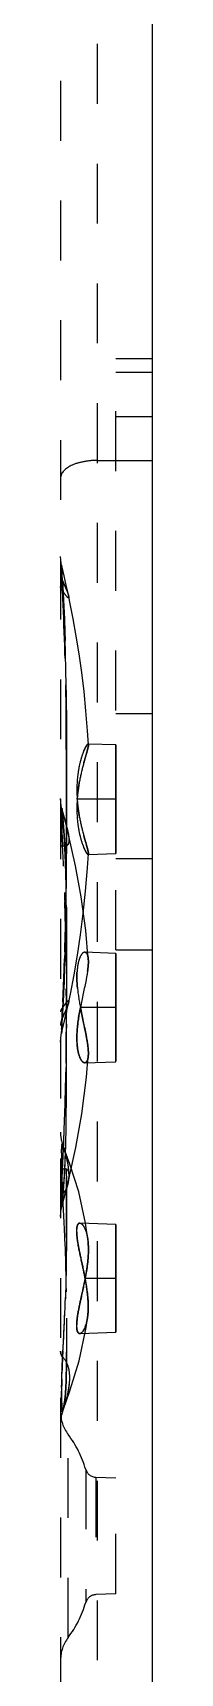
# Model space of a CAD drawing. Header units: millimetres. Extents: x 629 to 2024, y -4394 to 1386.
# Drawn here: x 1165.07 to 1167.59, y -1854.27 to -1809.51 of the extents above; entities that cross this region are included whole.
import ezdxf

# ---------------------------------------------------------------- set-up
doc = ezdxf.new("R2010")
doc.units = ezdxf.units.MM
doc.header["$LTSCALE"] = 16.335
doc.linetypes.add('HIDDEN', pattern=[0.2, 0.1, -0.1])
doc.layers.get('0').update_dxf_attribs({"linetype": 'CONTINUOUS'})
doc.layers.add('DEFAULT_2', color=8, linetype='HIDDEN')

msp = doc.modelspace()

# ---------------------------------------------------------------- linework, layer by layer
at = {"color": 7, "linetype": 'Continuous'}
msp.add_line((1167.586, -2072.244), (1167.586, -1752.244), dxfattribs=at)
at = {"layer": 'DEFAULT_2', "color": 8, "linetype": 'HIDDEN'}
for p, q in [((1166.079, -1783.679), (1166.079, -2010.809)), ((1165.074, -1784.685), (1165.074, -2009.804)), ((1167.586, -1818.405), (1166.586, -1818.405)), ((1166.586, -1834.537), (1166.586, -1818.406)), ((1167.586, -1818.777), (1166.586, -1818.777)), ((1167.586, -1819.99), (1166.586, -1819.99)), ((1166.079, -1821.178), (1167.586, -1821.178)), ((1165.091, -1823.985), (1165.074, -1823.797)), ((1165.103, -1824.038), (1165.091, -1823.985)), ((1165.103, -1824.038), (1165.103, -1824.038)), ((1165.117, -1824.095), (1165.103, -1824.038)), ((1165.173, -1824.331), (1165.117, -1824.095)), ((1165.23, -1824.58), (1165.173, -1824.331)), ((1165.128, -1824.462), (1165.136, -1824.613)), ((1165.288, -1824.843), (1165.23, -1824.58)), ((1165.33, -1825.046), (1165.288, -1824.843)), ((1165.42, -1825.504), (1165.33, -1825.046)), ((1165.812, -1828.562), (1165.768, -1828.013)), ((1167.586, -1828.095), (1166.586, -1828.095)), ((1165.836, -1828.935), (1165.812, -1828.562)), ((1165.234, -1828.917), (1165.233, -1830.001)), ((1166.581, -1828.944), (1165.827, -1828.917)), ((1165.827, -1828.918), (1165.836, -1828.935)), ((1165.836, -1828.935), (1165.827, -1828.918)), ((1166.581, -1828.944), (1166.581, -1828.974)), ((1166.581, -1828.982), (1166.581, -1828.95)), ((1166.581, -1828.962), (1166.581, -1829.088)), ((1166.581, -1829.024), (1166.581, -1828.964)), ((1166.581, -1828.974), (1166.581, -1829.03)), ((1166.581, -1829.08), (1166.581, -1828.982)), ((1166.581, -1829.085), (1166.581, -1829.024)), ((1166.581, -1829.03), (1166.581, -1829.087)), ((1166.581, -1829.166), (1166.581, -1829.08)), ((1166.581, -1829.128), (1166.581, -1829.085)), ((1166.581, -1829.087), (1166.581, -1829.128)), ((1166.581, -1829.088), (1166.581, -1829.307)), ((1166.581, -1829.128), (1166.581, -1829.171)), ((1166.582, -1829.337), (1166.581, -1829.128)), ((1166.581, -1829.24), (1166.581, -1829.166)), ((1166.581, -1829.171), (1166.581, -1829.247)), ((1166.581, -1829.354), (1166.581, -1829.24)), ((1166.581, -1829.307), (1166.581, -1829.342)), ((1166.581, -1829.342), (1166.582, -1829.71)), ((1166.581, -1828.944), (1166.582, -1828.962)), ((1166.582, -1828.944), (1166.582, -1828.944)), ((1166.581, -1829.247), (1166.582, -1829.291)), ((1166.582, -1829.291), (1166.582, -1829.343)), ((1166.582, -1829.754), (1166.582, -1829.337)), ((1166.582, -1829.343), (1166.582, -1829.501)), ((1166.582, -1829.69), (1166.581, -1829.354)), ((1166.582, -1829.501), (1166.582, -1829.652)), ((1166.582, -1829.652), (1166.583, -1829.807)), ((1166.582, -1830.058), (1166.582, -1829.69)), ((1166.582, -1829.71), (1166.582, -1830.08)), ((1166.583, -1829.991), (1166.582, -1829.754)), ((1165.233, -1830.001), (1165.233, -1830.081)), ((1165.233, -1830.081), (1165.233, -1830.4)), ((1166.582, -1830.351), (1166.582, -1830.058)), ((1166.582, -1830.08), (1166.582, -1830.425)), ((1166.583, -1829.807), (1166.583, -1829.951)), ((1166.583, -1829.951), (1166.583, -1830.087)), ((1165.093, -1830.601), (1165.074, -1830.404)), ((1165.111, -1830.675), (1165.093, -1830.601)), ((1165.111, -1830.676), (1165.111, -1830.676)), ((1165.197, -1830.995), (1165.111, -1830.676)), ((1165.233, -1830.4), (1165.233, -1830.525)), ((1165.233, -1830.534), (1165.233, -1830.409)), ((1165.233, -1830.525), (1165.233, -1830.669)), ((1165.233, -1830.676), (1165.233, -1830.534)), ((1165.233, -1830.669), (1165.234, -1831.12)), ((1165.233, -1830.776), (1165.233, -1830.676)), ((1166.581, -1830.425), (1165.529, -1830.425)), ((1166.581, -1830.665), (1166.581, -1830.425)), ((1166.581, -1830.673), (1166.581, -1830.425)), ((1166.581, -1830.425), (1166.581, -1830.661)), ((1166.581, -1830.425), (1166.581, -1830.65)), ((1166.581, -1830.425), (1166.581, -1830.645)), ((1166.581, -1830.425), (1166.581, -1830.514)), ((1166.581, -1830.533), (1166.581, -1830.64)), ((1166.581, -1830.65), (1166.581, -1830.924)), ((1166.581, -1830.661), (1166.581, -1830.941)), ((1166.581, -1830.782), (1166.581, -1830.665)), ((1166.581, -1830.669), (1166.581, -1830.755)), ((1166.581, -1830.669), (1166.581, -1830.748)), ((1166.581, -1830.761), (1166.581, -1830.673)), ((1166.582, -1830.296), (1166.582, -1830.351)), ((1166.582, -1830.34), (1166.582, -1830.302)), ((1166.582, -1830.335), (1166.582, -1830.302)), ((1166.582, -1830.425), (1166.582, -1830.351)), ((1166.581, -1830.425), (1166.582, -1830.547)), ((1166.581, -1830.434), (1166.582, -1830.521)), ((1166.582, -1830.547), (1166.581, -1830.645)), ((1166.582, -1830.549), (1166.581, -1830.64)), ((1165.104, -1830.775), (1165.103, -1830.804)), ((1165.262, -1831.258), (1165.197, -1830.995)), ((1165.233, -1831.142), (1165.233, -1830.776)), ((1165.234, -1831.12), (1165.234, -1831.249)), ((1166.581, -1830.988), (1166.581, -1830.761)), ((1166.581, -1831.149), (1166.581, -1830.782)), ((1166.581, -1830.924), (1166.581, -1830.991)), ((1166.581, -1830.941), (1166.581, -1831.095)), ((1166.581, -1831.193), (1166.581, -1830.981)), ((1166.581, -1831.206), (1166.581, -1830.988)), ((1166.581, -1830.991), (1166.581, -1831.257)), ((1166.581, -1831.191), (1166.581, -1830.992)), ((1166.581, -1831.095), (1166.581, -1831.419)), ((1165.233, -1831.265), (1165.233, -1831.142)), ((1165.233, -1831.735), (1165.233, -1831.265)), ((1165.305, -1831.434), (1165.262, -1831.256)), ((1165.486, -1832.242), (1165.305, -1831.434)), ((1166.581, -1831.502), (1166.581, -1831.149)), ((1166.581, -1831.247), (1166.581, -1831.191)), ((1166.581, -1831.241), (1166.581, -1831.193)), ((1166.581, -1831.309), (1166.581, -1831.206)), ((1166.581, -1831.475), (1166.581, -1831.241)), ((1166.581, -1831.482), (1166.581, -1831.247)), ((1166.581, -1831.257), (1166.581, -1831.475)), ((1166.581, -1831.482), (1166.581, -1831.309)), ((1166.581, -1831.419), (1166.581, -1831.576)), ((1166.581, -1831.697), (1166.581, -1831.475)), ((1166.581, -1831.724), (1166.581, -1831.482)), ((1166.581, -1831.707), (1166.581, -1831.502)), ((1166.581, -1831.576), (1166.581, -1831.715)), ((1166.581, -1831.475), (1166.581, -1831.716)), ((1166.581, -1831.715), (1166.581, -1831.482)), ((1165.233, -1831.714), (1165.233, -1831.91)), ((1165.233, -1831.933), (1165.233, -1831.735)), ((1165.233, -1832.272), (1165.233, -1831.933)), ((1165.812, -1832.297), (1165.836, -1831.915)), ((1165.827, -1831.932), (1166.581, -1831.906)), ((1165.836, -1831.914), (1165.827, -1831.932)), ((1165.827, -1831.931), (1165.836, -1831.914)), ((1166.581, -1831.805), (1166.581, -1831.697)), ((1166.581, -1831.784), (1166.581, -1831.707)), ((1166.581, -1831.715), (1166.581, -1831.786)), ((1166.581, -1831.716), (1166.581, -1831.755)), ((1166.581, -1831.805), (1166.581, -1831.724)), ((1166.581, -1831.755), (1166.581, -1831.805)), ((1166.581, -1831.836), (1166.581, -1831.784)), ((1166.581, -1831.786), (1166.581, -1831.827)), ((1166.582, -1831.862), (1166.581, -1831.804)), ((1166.581, -1831.805), (1166.584, -1831.872)), ((1166.581, -1831.827), (1166.581, -1831.876)), ((1166.581, -1831.897), (1166.581, -1831.862)), ((1166.584, -1831.872), (1166.582, -1831.906)), ((1165.64, -1833.085), (1165.486, -1832.242)), ((1165.759, -1832.934), (1165.812, -1832.297)), ((1167.586, -1832.046), (1166.586, -1832.046)), ((1165.763, -1834.006), (1165.64, -1833.085)), ((1165.695, -1833.541), (1165.759, -1832.934)), ((1165.62, -1834.121), (1165.695, -1833.541)), ((1165.833, -1834.79), (1165.763, -1834.006)), ((1165.188, -1834.59), (1165.182, -1834.779)), ((1165.233, -1834.574), (1165.233, -1834.777)), ((1166.581, -1834.629), (1165.738, -1834.599)), ((1166.581, -1834.629), (1166.581, -1834.79)), ((1166.581, -1834.629), (1166.581, -1834.675)), ((1166.581, -1834.641), (1166.581, -1834.741)), ((1166.581, -1834.743), (1166.581, -1834.641)), ((1166.582, -1834.754), (1166.581, -1834.646)), ((1166.581, -1834.675), (1166.581, -1834.748)), ((1166.586, -1834.537), (1167.586, -1834.537)), ((1165.233, -1834.777), (1165.233, -1834.987)), ((1166.581, -1834.803), (1166.581, -1834.743)), ((1166.581, -1834.748), (1166.581, -1834.861)), ((1166.582, -1834.788), (1166.581, -1837.573)), ((1166.581, -1835.04), (1166.581, -1834.803)), ((1166.581, -1834.824), (1166.581, -1834.963)), ((1166.581, -1834.861), (1166.581, -1835.428)), ((1166.581, -1834.977), (1166.581, -1834.921)), ((1166.581, -1834.963), (1166.581, -1835.038)), ((1166.581, -1835.042), (1166.581, -1834.977)), ((1166.581, -1835.038), (1166.581, -1835.182)), ((1166.581, -1835.482), (1166.581, -1835.04)), ((1166.581, -1835.25), (1166.581, -1835.042)), ((1166.582, -1834.788), (1166.582, -1834.754)), ((1166.581, -1834.921), (1166.582, -1834.788)), ((1166.581, -1834.79), (1166.581, -1834.824)), ((1165.342, -1835.743), (1165.445, -1835.212)), ((1166.581, -1835.182), (1166.581, -1835.42)), ((1166.581, -1835.338), (1166.581, -1835.25)), ((1166.581, -1835.464), (1166.581, -1835.338)), ((1166.581, -1835.42), (1166.581, -1835.661)), ((1166.581, -1835.428), (1166.581, -1835.56)), ((1166.581, -1835.548), (1166.581, -1835.464)), ((1166.581, -1835.615), (1166.581, -1835.482)), ((1166.581, -1835.593), (1166.581, -1835.548)), ((1166.581, -1835.56), (1166.581, -1835.818)), ((1166.581, -1835.776), (1166.581, -1835.593)), ((1165.135, -1835.953), (1165.128, -1836.113)), ((1165.234, -1835.919), (1165.234, -1836.19)), ((1165.24, -1836.226), (1165.299, -1835.955)), ((1165.298, -1835.956), (1165.342, -1835.743)), ((1166.581, -1835.81), (1166.581, -1835.615)), ((1166.581, -1835.661), (1166.581, -1835.891)), ((1166.581, -1835.839), (1166.581, -1835.776)), ((1166.582, -1836.016), (1166.581, -1835.81)), ((1166.581, -1835.818), (1166.582, -1836.016)), ((1166.581, -1836.017), (1166.581, -1835.839)), ((1166.581, -1835.891), (1166.581, -1836.017)), ((1166.582, -1836.107), (1166.581, -1836.017)), ((1166.582, -1836.016), (1166.582, -1836.107)), ((1166.582, -1836.107), (1166.582, -1836.016)), ((1165.13, -1836.701), (1165.184, -1836.474)), ((1165.184, -1836.473), (1165.24, -1836.226)), ((1165.234, -1836.19), (1165.234, -1836.24)), ((1166.582, -1836.107), (1165.615, -1836.107)), ((1165.727, -1836.645), (1165.69, -1836.474)), ((1166.581, -1836.196), (1166.582, -1836.107)), ((1166.581, -1836.319), (1166.581, -1836.196)), ((1166.581, -1836.402), (1166.582, -1836.197)), ((1166.581, -1836.197), (1166.581, -1836.372)), ((1166.581, -1836.547), (1166.581, -1836.319)), ((1166.581, -1836.372), (1166.581, -1836.663)), ((1166.581, -1836.733), (1166.581, -1836.402)), ((1166.581, -1836.403), (1166.581, -1836.739)), ((1166.582, -1836.107), (1166.582, -1836.107)), ((1166.582, -1836.107), (1166.582, -1836.107)), ((1166.582, -1836.197), (1166.582, -1836.107)), ((1165.074, -1837.053), (1165.093, -1836.855)), ((1165.093, -1836.855), (1165.104, -1836.806)), ((1165.104, -1836.808), (1165.13, -1836.701)), ((1165.104, -1836.806), (1165.104, -1836.808)), ((1165.233, -1836.565), (1165.232, -1836.781)), ((1166.581, -1836.786), (1166.581, -1836.547)), ((1166.581, -1836.663), (1166.581, -1836.96)), ((1166.581, -1836.801), (1166.581, -1836.733)), ((1166.581, -1836.739), (1166.581, -1837.199)), ((1166.581, -1837.023), (1166.581, -1836.786)), ((1166.581, -1837.179), (1166.581, -1836.801)), ((1165.233, -1837.436), (1165.233, -1837.229)), ((1166.581, -1836.96), (1166.581, -1837.165)), ((1166.581, -1837.182), (1166.581, -1837.023)), ((1166.581, -1837.165), (1166.581, -1837.234)), ((1166.581, -1837.301), (1166.581, -1837.179)), ((1166.581, -1837.244), (1166.581, -1837.182)), ((1166.581, -1837.199), (1166.581, -1837.403)), ((1166.581, -1837.234), (1166.581, -1837.308)), ((1166.581, -1837.389), (1166.581, -1837.244)), ((1166.581, -1837.407), (1166.581, -1837.301)), ((1166.581, -1837.308), (1166.581, -1837.391)), ((1166.581, -1837.422), (1166.581, -1837.389)), ((1166.581, -1837.391), (1166.581, -1837.455)), ((1165.233, -1837.64), (1165.233, -1837.436)), ((1165.738, -1837.614), (1166.581, -1837.585)), ((1165.784, -1838.011), (1165.833, -1837.423)), ((1166.581, -1837.403), (1166.581, -1837.474)), ((1166.581, -1837.435), (1166.581, -1837.407)), ((1166.581, -1837.585), (1166.581, -1837.422)), ((1166.581, -1837.543), (1166.581, -1837.435)), ((1166.581, -1837.474), (1166.581, -1837.573)), ((1166.581, -1837.475), (1166.581, -1837.557)), ((1166.581, -1837.574), (1166.581, -1837.543)), ((1165.658, -1839.011), (1165.784, -1838.011)), ((1165.495, -1839.929), (1165.658, -1839.011)), ((1165.137, -1839.866), (1165.13, -1839.846)), ((1165.328, -1840.382), (1165.137, -1839.866)), ((1165.159, -1839.835), (1165.157, -1839.887)), ((1165.303, -1840.789), (1165.495, -1839.929)), ((1165.57, -1841.139), (1165.328, -1840.382)), ((1165.2, -1841.206), (1165.263, -1840.955)), ((1165.262, -1840.957), (1165.303, -1840.789)), ((1165.111, -1841.537), (1165.2, -1841.204)), ((1165.129, -1841.386), (1165.132, -1841.358)), ((1165.13, -1841.194), (1165.14, -1841.36)), ((1165.756, -1841.988), (1165.57, -1841.139)), ((1165.074, -1841.809), (1165.095, -1841.602)), ((1165.095, -1841.602), (1165.111, -1841.538)), ((1165.111, -1841.538), (1165.111, -1841.538)), ((1165.235, -1841.499), (1165.234, -1841.669)), ((1165.234, -1841.669), (1165.234, -1841.736)), ((1165.234, -1841.736), (1165.234, -1841.799)), ((1165.234, -1841.799), (1165.234, -1841.954)), ((1166.581, -1842.024), (1165.601, -1841.989)), ((1165.825, -1842.49), (1165.756, -1841.988)), ((1166.581, -1842.182), (1166.581, -1842.024)), ((1166.581, -1842.024), (1166.581, -1842.3)), ((1166.581, -1842.024), (1166.581, -1842.059)), ((1166.581, -1842.107), (1166.581, -1842.04)), ((1166.581, -1842.212), (1166.581, -1842.107)), ((1166.581, -1842.132), (1166.581, -1844.902)), ((1166.581, -1842.296), (1166.581, -1842.182)), ((1166.581, -1842.263), (1166.581, -1842.212)), ((1166.581, -1842.225), (1166.581, -1842.341)), ((1166.582, -1842.416), (1166.581, -1842.263)), ((1166.581, -1842.361), (1166.581, -1842.296)), ((1166.581, -1842.3), (1166.581, -1842.413)), ((1166.581, -1842.059), (1166.581, -1842.132)), ((1166.581, -1842.132), (1166.581, -1842.225)), ((1166.581, -1842.341), (1166.581, -1842.369)), ((1166.581, -1842.651), (1166.581, -1842.361)), ((1166.581, -1842.369), (1166.581, -1842.434)), ((1166.581, -1842.413), (1166.581, -1842.607)), ((1166.581, -1842.434), (1166.581, -1842.53)), ((1166.581, -1842.53), (1166.581, -1842.78)), ((1166.581, -1842.906), (1166.581, -1842.651)), ((1166.582, -1842.503), (1166.582, -1842.416)), ((1166.581, -1842.607), (1166.582, -1842.718)), ((1166.582, -1842.718), (1166.582, -1842.842)), ((1166.58, -1843.121), (1166.581, -1843.027)), ((1166.581, -1842.962), (1166.581, -1842.774)), ((1166.581, -1842.78), (1166.581, -1842.855)), ((1166.581, -1842.855), (1166.581, -1842.949)), ((1166.581, -1843.043), (1166.581, -1842.906)), ((1166.581, -1842.949), (1166.581, -1843.183)), ((1166.581, -1843.027), (1166.581, -1842.962)), ((1166.582, -1842.842), (1166.582, -1842.953)), ((1166.582, -1842.953), (1166.582, -1843.254)), ((1166.582, -1843.497), (1165.744, -1843.497)), ((1166.581, -1843.619), (1166.581, -1843.497)), ((1166.581, -1843.748), (1166.581, -1843.619)), ((1166.582, -1843.254), (1166.582, -1843.342)), ((1166.582, -1843.342), (1166.582, -1843.497)), ((1166.582, -1843.497), (1166.582, -1843.497)), ((1166.582, -1843.497), (1166.582, -1843.497)), ((1166.582, -1843.497), (1166.582, -1843.497)), ((1166.582, -1843.497), (1166.582, -1843.497)), ((1166.582, -1843.497), (1166.582, -1843.497)), ((1166.582, -1843.497), (1166.582, -1843.497)), ((1166.582, -1843.62), (1166.582, -1843.497)), ((1166.582, -1843.497), (1166.582, -1843.713)), ((1166.582, -1843.497), (1166.582, -1843.621)), ((1166.581, -1843.713), (1166.582, -1843.62)), ((1166.582, -1843.621), (1166.582, -1843.726)), ((1166.581, -1843.825), (1166.581, -1843.713)), ((1166.581, -1843.886), (1166.581, -1843.748)), ((1166.582, -1843.822), (1166.581, -1844.028)), ((1166.581, -1844.061), (1166.581, -1843.825)), ((1166.581, -1844.185), (1166.581, -1843.886)), ((1166.581, -1844.028), (1166.581, -1844.444)), ((1166.581, -1844.156), (1166.581, -1844.061)), ((1166.582, -1843.713), (1166.582, -1843.822)), ((1166.582, -1843.726), (1166.582, -1843.828)), ((1166.582, -1843.828), (1166.582, -1844.056)), ((1166.582, -1844.056), (1166.582, -1844.129)), ((1165.774, -1844.837), (1165.817, -1844.52)), ((1166.582, -1844.129), (1166.581, -1844.542)), ((1166.581, -1844.341), (1166.581, -1844.156)), ((1166.581, -1844.343), (1166.581, -1844.185)), ((1166.581, -1844.457), (1166.581, -1844.341)), ((1166.581, -1844.388), (1166.581, -1844.343)), ((1166.581, -1844.499), (1166.581, -1844.388)), ((1166.581, -1844.444), (1166.581, -1844.965)), ((1166.581, -1844.632), (1166.581, -1844.457)), ((1166.581, -1844.648), (1166.581, -1844.499)), ((1166.581, -1844.542), (1166.581, -1844.626)), ((1165.236, -1844.58), (1165.235, -1845.029)), ((1165.585, -1845.751), (1165.774, -1844.837)), ((1165.598, -1845.004), (1166.581, -1844.97)), ((1166.581, -1844.626), (1166.581, -1844.676)), ((1166.581, -1844.666), (1166.581, -1844.632)), ((1166.581, -1844.902), (1166.581, -1844.666)), ((1166.581, -1844.676), (1166.581, -1844.754)), ((1166.581, -1844.754), (1166.581, -1844.927)), ((1166.581, -1844.97), (1166.581, -1844.77)), ((1166.581, -1844.939), (1166.581, -1844.902)), ((1166.581, -1844.927), (1166.581, -1844.97)), ((1166.581, -1844.97), (1166.581, -1844.939)), ((1166.581, -1844.77), (1166.581, -1844.648)), ((1165.235, -1845.029), (1165.234, -1845.174)), ((1165.141, -1845.472), (1165.131, -1845.647)), ((1165.331, -1846.568), (1165.585, -1845.751)), ((1165.153, -1847.065), (1165.331, -1846.568)), ((1165.131, -1847.127), (1165.153, -1847.065)), ((1165.28, -1853.3), (1165.28, -1847.753)), ((1165.762, -1848.709), (1165.762, -1852.344)), ((1166.041, -1848.927), (1166.041, -1852.127)), ((1166.581, -1848.946), (1166.041, -1848.927)), ((1166.581, -1852.106), (1166.581, -1848.947)), ((1166.581, -1852.108), (1166.041, -1852.127))]:
    msp.add_line(p, q, dxfattribs=at)
for points in [[(1165.652, -1826.964), (1165.581, -1826.461), (1165.504, -1825.973), (1165.42, -1825.504)], [(1165.768, -1828.013), (1165.715, -1827.481), (1165.652, -1826.964)], [(1165.445, -1835.212), (1165.537, -1834.675), (1165.62, -1834.121)]]:
    msp.add_lwpolyline(points, dxfattribs=at)
for centre, radius, start, end in [((1165.553, -1824.235), 0.482, 199.198, 208.1163), ((1175.073, -1824.092), 9.966, 182.4062, 183.0245), ((1181.117, -1823.775), 16.017, 183.0166, 183.4392), ((1115.793, -1827.555), 49.415, 3.0825, 3.2703), ((1084.633, -1828.775), 80.61, 2.76949, 2.95969), ((1093.708, -1828.357), 71.526, 0.94439, 2.78665), ((1097.901, -1828.22), 67.331, 0.6574, 0.88598), ((733.711, -1829.91), 431.522, 359.93383, 0.12889), ((1124.877, -1830.11), 41.706, 359.7357, 359.8762), ((1124.022, -1830.094), 42.56, 359.7271, 359.8536), ((1094.496, -1830.047), 72.087, 359.8784, 0.04474), ((1109.611, -1830.057), 56.972, 359.8539, 359.9705), ((1165.896, -1830.53), 0.823, 180.0579, 200.9575), ((1169.28, -1830.685), 3.759, 176.0341, 177.6599), ((1169.351, -1830.159), 3.831, 183.9701, 184.65), ((1141.221, -1830.191), 25.362, 359.4717, 359.6755), ((1138.541, -1830.173), 28.041, 359.4858, 359.6357), ((1138.482, -1833.053), 26.739, 3.9264, 4.776), ((1234.174, -1828.03), 69.143, 182.87486, 183.0428), ((1136.141, -1833.217), 29.087, 3.0758, 3.9333), ((1162.562, -1831.914), 2.779, 13.7111, 15.2224), ((1114.979, -1834.618), 50.235, 2.6991, 3.3301), ((1134.51, -1833.308), 30.72, 2.6361, 3.0822), ((1133.589, -1833.351), 31.642, 2.0799, 2.6359), ((1032.73, -1831.566), 132.504, 359.70553, 359.85139), ((1122.7, -1831.699), 43.881, 359.8629, 359.9796), ((1132.642, -1833.385), 32.59, 1.1819, 2.0799), ((1073.448, -1831.802), 91.785, 359.19654, 359.72185), ((1123.132, -1833.567), 42.101, 0.2633, 1.162), ((1088.266, -1831.982), 76.966, 358.92646, 359.17611), ((1078.778, -1831.788), 86.456, 358.14229, 358.91542), ((1107.118, -1833.101), 58.107, 358.33246, 358.51936), ((1069.864, -1835.768), 95.367, 0.5808, 0.70054), ((1055.506, -1831.009), 109.741, 357.41784, 358.0311), ((1119.3, -1833.502), 45.919, 356.9277, 358.3903), ((1165.001, -1834.845), 0.833, 0.8129, 3.7964), ((1126.142, -1833.857), 39.068, 356.5114, 356.9102), ((1128.067, -1833.974), 37.14, 356.2746, 356.5099), ((1155.795, -1832.204), 10.228, 335.8593, 336.6206), ((1021.108, -1836.155), 144.125, 359.83686, 359.966), ((1165.492, -1836.597), 0.418, 170.1376, 179.9403), ((1069.907, -1836.324), 95.326, 359.57455, 359.72539), ((1085.817, -1836.446), 79.416, 359.30228, 359.57705), ((1165.013, -1837.368), 0.821, 356.1522, 359.1088), ((1086.304, -1836.377), 78.93, 357.73253, 359.09127), ((1096.4, -1836.571), 68.832, 359.11929, 359.29917), ((1166.073, -1839.512), 1, 180.0248, 199.3303), ((1055.045, -1835.281), 110.208, 357.63191, 357.80634), ((1128.097, -1838.872), 37.133, 358.4495, 358.9962), ((1036.307, -1834.494), 128.963, 357.32465, 357.60305), ((1139.423, -1839.218), 25.802, 357.0542, 358.1174), ((1133.877, -1839.024), 31.351, 358.0972, 358.4423), ((1173.944, -1840.548), 8.84, 178.8215, 179.5179), ((1148.211, -1839.74), 16.998, 354.5401, 355.8173), ((1144.847, -1839.496), 20.371, 355.8224, 357.0522), ((1162.637, -1840.318), 2.702, 344.9459, 346.3121), ((1165.886, -1841.683), 0.812, 159.0054, 179.9729), ((1067.113, -1846.93), 98.185, 3.04867, 3.25203), ((1085.514, -1845.951), 79.758, 2.80395, 3.04902), ((1102.578, -1845.122), 62.674, 2.34213, 2.81078), ((1164.045, -1842.684), 1.791, 4.7294, 6.2069), ((1070.552, -1842.58), 96.03, 359.88426, 0.04567), ((1256.69, -1843.434), 90.11, 179.80077, 180.03965), ((1304.817, -1843.065), 138.236, 180.04886, 180.17911), ((1159.215, -1844.729), 6.645, 8.5809, 10.6895), ((1160.675, -1844.504), 5.167, 7.5075, 8.5292), ((1161.448, -1844.403), 4.387, 6.1035, 7.5165), ((1162.057, -1844.337), 3.775, 5.0861, 6.0921), ((1087.769, -1841.184), 77.49, 357.21539, 357.58627), ((1163.997, -1844.308), 1.832, 353.3749, 355.8105), ((1055.484, -1839.616), 109.813, 356.94279, 357.21654), ((1331.416, -1845.431), 166.182, 179.91146, 180.03581), ((1206.506, -1847.2), 41.408, 178.6841, 178.8559), ((1137.445, -1845.61), 27.671, 358.677, 359.0039), ((1166.072, -1847.463), 0.999, 160.495, 179.9766), ((1166.079, -1847.143), 1.005, 180, 217.3569), ((1162.963, -1849.522), 2.914, 16.1846, 37.3569), ((1166.052, -1848.625), 0.301, 196.1846, 268), ((1166.052, -1852.428), 0.301, 92, 163.8154), ((1162.963, -1851.532), 2.914, 322.6431, 343.8154), ((1166.079, -1853.91), 1.005, 142.6431, 180)]:
    msp.add_arc(centre, radius, start, end, dxfattribs=at)
for points, knots in [([(1166.079, -1821.178), (1165.954, -1821.178), (1165.708, -1821.206), (1165.341, -1821.299), (1165.074, -1821.511), (1165.074, -1821.662)], [0, 0, 0, 0, 0.317022, 0.617624, 1, 1, 1, 1]), ([(1165.103, -1824.038), (1165.097, -1824.016), (1165.12, -1824.196), (1165.113, -1824.22), (1165.116, -1824.276)], [0, 0, 0, 0, 0.286388, 1, 1, 1, 1]), ([(1165.128, -1824.462), (1165.124, -1824.405), (1165.119, -1824.311), (1165.109, -1824.159), (1165.111, -1824.118), (1165.1, -1824.027), (1165.103, -1824.038)], [0, 0, 0, 0, 0.405047, 0.711803, 0.920574, 1, 1, 1, 1]), ([(1165.128, -1824.736), (1165.123, -1824.655), (1165.112, -1824.426), (1165.104, -1824.196), (1165.102, -1824.047)], [0, 0, 0, 0, 0.351907, 1, 1, 1, 1]), ([(1165.128, -1824.736), (1165.12, -1824.728), (1165.092, -1824.696), (1165.074, -1824.654), (1165.074, -1824.623)], [0, 0, 0, 0, 0.285469, 1, 1, 1, 1]), ([(1165.128, -1824.462), (1165.166, -1824.548), (1165.226, -1824.69), (1165.286, -1824.834), (1165.298, -1824.894)], [0, 0, 0, 0, 0.604467, 1, 1, 1, 1]), ([(1165.128, -1824.462), (1165.248, -1826.33), (1165.22, -1830.217), (1165.243, -1834.104), (1165.128, -1836.113)], [0, 0, 0, 0, 0.481756, 1, 1, 1, 1]), ([(1165.128, -1824.462), (1165.139, -1824.486), (1165.178, -1824.575), (1165.216, -1824.664), (1165.242, -1824.73)], [0, 0, 0, 0, 0.27145, 1, 1, 1, 1]), ([(1165.128, -1836.387), (1165.176, -1835.487), (1165.245, -1833.616), (1165.227, -1830.735), (1165.244, -1827.751), (1165.174, -1825.739), (1165.128, -1824.736)], [0, 0, 0, 0, 0.231887, 0.481764, 0.741664, 1, 1, 1, 1]), ([(1165.298, -1824.894), (1165.301, -1824.907), (1165.303, -1824.95), (1165.239, -1824.892), (1165.199, -1824.836), (1165.152, -1824.771), (1165.128, -1824.736)], [0, 0, 0, 0, 0.127607, 0.2629, 0.569335, 1, 1, 1, 1]), ([(1165.298, -1824.894), (1165.301, -1824.907), (1165.303, -1824.95), (1165.239, -1824.892), (1165.199, -1824.836), (1165.152, -1824.771), (1165.128, -1824.736)], [0, 0, 0, 0, 0.127605, 0.262897, 0.569333, 1, 1, 1, 1]), ([(1165.242, -1824.73), (1165.248, -1824.744), (1165.266, -1824.791), (1165.284, -1824.838), (1165.293, -1824.872)], [0, 0, 0, 0, 0.296523, 1, 1, 1, 1]), ([(1165.232, -1828.94), (1165.231, -1828.6), (1165.224, -1827.253), (1165.191, -1825.905), (1165.137, -1824.898)], [0, 0, 0, 0, 0.251638, 1, 1, 1, 1]), ([(1165.228, -1827.447), (1165.229, -1827.568), (1165.234, -1828.058), (1165.234, -1828.548), (1165.234, -1828.917)], [0, 0, 0, 0, 0.247057, 1, 1, 1, 1]), ([(1165.827, -1828.918), (1165.812, -1828.917), (1165.781, -1828.967), (1165.735, -1829.042), (1165.677, -1829.183), (1165.618, -1829.365), (1165.567, -1829.59), (1165.517, -1829.947), (1165.516, -1830.231), (1165.529, -1830.425)], [0, 0, 0, 0, 0.027565, 0.090698, 0.186427, 0.310604, 0.459124, 0.627459, 1, 1, 1, 1]), ([(1165.836, -1828.935), (1165.837, -1828.957), (1165.825, -1829.016), (1165.798, -1829.124), (1165.754, -1829.272), (1165.68, -1829.533), (1165.587, -1829.919), (1165.542, -1830.249), (1165.529, -1830.425)], [0, 0, 0, 0, 0.042914, 0.117199, 0.219847, 0.346362, 0.652619, 1, 1, 1, 1]), ([(1165.704, -1829.452), (1165.713, -1829.419), (1165.744, -1829.306), (1165.778, -1829.194), (1165.8, -1829.113)], [0, 0, 0, 0, 0.28733, 1, 1, 1, 1]), ([(1165.705, -1829.117), (1165.717, -1829.088), (1165.74, -1829.037), (1165.774, -1828.974), (1165.8, -1828.937), (1165.819, -1828.917), (1165.827, -1828.918)], [0, 0, 0, 0, 0.39909, 0.702588, 0.902956, 1, 1, 1, 1]), ([(1165.8, -1829.113), (1165.81, -1829.076), (1165.824, -1829.018), (1165.837, -1828.957), (1165.836, -1828.935)], [0, 0, 0, 0, 0.634532, 1, 1, 1, 1]), ([(1165.529, -1830.425), (1165.538, -1830.295), (1165.559, -1830.123), (1165.589, -1829.954), (1165.597, -1829.912)], [0, 0, 0, 0, 0.75591, 1, 1, 1, 1]), ([(1165.103, -1830.804), (1165.103, -1830.782), (1165.104, -1830.76), (1165.105, -1830.654), (1165.111, -1830.675)], [0, 0, 0, 0, 0.50284, 1, 1, 1, 1]), ([(1165.111, -1830.675), (1165.107, -1830.661), (1165.101, -1830.741), (1165.105, -1830.756), (1165.104, -1830.775)], [0, 0, 0, 0, 0.443, 1, 1, 1, 1]), ([(1165.129, -1830.827), (1165.126, -1830.792), (1165.119, -1830.742), (1165.115, -1830.691), (1165.111, -1830.675)], [0, 0, 0, 0, 0.682854, 1, 1, 1, 1]), ([(1165.111, -1830.675), (1165.112, -1830.677), (1165.114, -1830.691), (1165.116, -1830.705), (1165.117, -1830.717)], [0, 0, 0, 0, 0.152934, 1, 1, 1, 1]), ([(1165.529, -1830.425), (1165.516, -1830.619), (1165.517, -1830.903), (1165.567, -1831.259), (1165.618, -1831.485), (1165.677, -1831.666), (1165.735, -1831.807), (1165.781, -1831.883), (1165.812, -1831.932), (1165.827, -1831.932)], [0, 0, 0, 0, 0.372486, 0.540781, 0.689266, 0.813457, 0.909232, 0.972416, 1, 1, 1, 1]), ([(1165.529, -1830.425), (1165.542, -1830.601), (1165.587, -1830.931), (1165.68, -1831.316), (1165.754, -1831.577), (1165.798, -1831.726), (1165.825, -1831.833), (1165.837, -1831.893), (1165.836, -1831.914)], [0, 0, 0, 0, 0.347333, 0.653569, 0.780117, 0.882793, 0.957077, 1, 1, 1, 1]), ([(1165.598, -1830.943), (1165.591, -1830.905), (1165.563, -1830.748), (1165.543, -1830.59), (1165.533, -1830.47)], [0, 0, 0, 0, 0.244014, 1, 1, 1, 1]), ([(1165.129, -1831.7), (1165.124, -1831.615), (1165.114, -1831.448), (1165.111, -1831.207), (1165.102, -1831.02), (1165.105, -1830.888), (1165.101, -1830.831), (1165.103, -1830.804)], [0, 0, 0, 0, 0.283758, 0.558975, 0.807779, 0.910201, 1, 1, 1, 1]), ([(1165.103, -1830.838), (1165.104, -1830.868), (1165.103, -1831.01), (1165.109, -1831.153), (1165.111, -1831.265)], [0, 0, 0, 0, 0.208257, 1, 1, 1, 1]), ([(1165.128, -1830.827), (1165.189, -1831.45), (1165.243, -1832.838), (1165.229, -1835.111), (1165.238, -1837.715), (1165.184, -1839.558), (1165.129, -1840.513)], [0, 0, 0, 0, 0.193783, 0.429364, 0.70382, 1, 1, 1, 1]), ([(1165.129, -1830.827), (1165.142, -1830.864), (1165.191, -1831.005), (1165.236, -1831.148), (1165.262, -1831.256)], [0, 0, 0, 0, 0.261471, 1, 1, 1, 1]), ([(1165.129, -1830.827), (1165.14, -1830.857), (1165.181, -1830.975), (1165.219, -1831.095), (1165.244, -1831.185)], [0, 0, 0, 0, 0.258295, 1, 1, 1, 1]), ([(1165.262, -1831.258), (1165.281, -1831.334), (1165.303, -1831.439), (1165.303, -1831.569), (1165.291, -1831.65), (1165.227, -1831.723), (1165.159, -1831.709), (1165.129, -1831.7)], [0, 0, 0, 0, 0.408298, 0.561243, 0.67794, 0.835876, 1, 1, 1, 1]), ([(1165.262, -1831.258), (1165.266, -1831.272), (1165.278, -1831.326), (1165.289, -1831.38), (1165.294, -1831.42)], [0, 0, 0, 0, 0.265987, 1, 1, 1, 1]), ([(1165.799, -1831.734), (1165.792, -1831.71), (1165.761, -1831.6), (1165.729, -1831.49), (1165.706, -1831.403)], [0, 0, 0, 0, 0.21092, 1, 1, 1, 1]), ([(1165.129, -1831.7), (1165.115, -1831.702), (1165.1, -1831.705), (1165.074, -1831.711), (1165.074, -1831.717)], [0, 0, 0, 0, 0.7187, 1, 1, 1, 1]), ([(1165.129, -1831.7), (1165.123, -1831.701), (1165.107, -1831.704), (1165.09, -1831.706), (1165.08, -1831.711)], [0, 0, 0, 0, 0.334707, 1, 1, 1, 1]), ([(1165.129, -1841.386), (1165.181, -1840.762), (1165.247, -1839.376), (1165.226, -1837.102), (1165.243, -1834.498), (1165.173, -1832.655), (1165.129, -1831.7)], [0, 0, 0, 0, 0.193795, 0.429361, 0.703826, 1, 1, 1, 1]), ([(1165.827, -1831.932), (1165.819, -1831.932), (1165.801, -1831.913), (1165.76, -1831.855), (1165.73, -1831.791), (1165.709, -1831.742)], [0, 0, 0, 0, 0.097876, 0.298371, 1, 1, 1, 1]), ([(1165.836, -1831.914), (1165.837, -1831.892), (1165.824, -1831.831), (1165.809, -1831.771), (1165.799, -1831.734)], [0, 0, 0, 0, 0.36493, 1, 1, 1, 1]), ([(1165.224, -1834.602), (1165.222, -1834.409), (1165.21, -1833.626), (1165.186, -1832.842), (1165.158, -1832.252)], [0, 0, 0, 0, 0.24594, 1, 1, 1, 1]), ([(1165.206, -1834.602), (1165.211, -1834.413), (1165.228, -1833.636), (1165.232, -1832.859), (1165.233, -1832.272)], [0, 0, 0, 0, 0.243714, 1, 1, 1, 1]), ([(1165.233, -1833.373), (1165.233, -1833.47), (1165.235, -1833.87), (1165.234, -1834.27), (1165.233, -1834.574)], [0, 0, 0, 0, 0.241515, 1, 1, 1, 1]), ([(1165.738, -1834.599), (1165.684, -1834.598), (1165.611, -1834.709), (1165.561, -1834.857), (1165.512, -1835.135), (1165.522, -1835.558), (1165.578, -1835.915), (1165.615, -1836.107)], [0, 0, 0, 0, 0.102825, 0.195471, 0.316181, 0.629201, 1, 1, 1, 1]), ([(1165.833, -1834.79), (1165.831, -1834.763), (1165.825, -1834.696), (1165.784, -1834.601), (1165.738, -1834.599)], [0, 0, 0, 0, 0.376925, 1, 1, 1, 1]), ([(1165.738, -1834.599), (1165.75, -1834.6), (1165.787, -1834.615), (1165.821, -1834.689), (1165.83, -1834.751), (1165.833, -1834.79)], [0, 0, 0, 0, 0.1602, 0.488377, 1, 1, 1, 1]), ([(1165.233, -1837.229), (1165.233, -1837.035), (1165.233, -1836.226), (1165.233, -1835.416), (1165.226, -1834.801)], [0, 0, 0, 0, 0.239433, 1, 1, 1, 1]), ([(1165.233, -1834.987), (1165.233, -1835.063), (1165.233, -1835.373), (1165.233, -1835.684), (1165.234, -1835.919)], [0, 0, 0, 0, 0.244812, 1, 1, 1, 1]), ([(1165.536, -1835.58), (1165.532, -1835.54), (1165.521, -1835.394), (1165.518, -1835.246), (1165.524, -1835.138)], [0, 0, 0, 0, 0.268047, 1, 1, 1, 1]), ([(1165.833, -1834.79), (1165.838, -1834.871), (1165.824, -1835.059), (1165.748, -1835.498), (1165.663, -1835.853), (1165.615, -1836.107)], [0, 0, 0, 0, 0.181325, 0.420726, 1, 1, 1, 1]), ([(1165.812, -1835.116), (1165.816, -1835.09), (1165.828, -1834.996), (1165.836, -1834.902), (1165.835, -1834.834)], [0, 0, 0, 0, 0.281207, 1, 1, 1, 1]), ([(1165.128, -1836.113), (1165.155, -1836.074), (1165.206, -1836.009), (1165.246, -1835.947), (1165.307, -1835.903), (1165.301, -1835.942), (1165.299, -1835.955)], [0, 0, 0, 0, 0.480644, 0.768804, 0.874868, 1, 1, 1, 1]), ([(1165.128, -1836.113), (1165.155, -1836.074), (1165.206, -1836.009), (1165.246, -1835.947), (1165.307, -1835.903), (1165.301, -1835.942), (1165.299, -1835.955)], [0, 0, 0, 0, 0.480644, 0.768804, 0.874868, 1, 1, 1, 1]), ([(1165.298, -1835.956), (1165.287, -1836.009), (1165.229, -1836.154), (1165.169, -1836.296), (1165.128, -1836.387)], [0, 0, 0, 0, 0.355796, 1, 1, 1, 1]), ([(1165.298, -1835.956), (1165.29, -1835.995), (1165.252, -1836.098), (1165.21, -1836.199), (1165.183, -1836.262)], [0, 0, 0, 0, 0.369894, 1, 1, 1, 1]), ([(1165.128, -1836.113), (1165.12, -1836.122), (1165.092, -1836.154), (1165.074, -1836.196), (1165.074, -1836.227)], [0, 0, 0, 0, 0.285202, 1, 1, 1, 1]), ([(1165.104, -1836.807), (1165.094, -1836.845), (1165.118, -1836.647), (1165.113, -1836.561), (1165.123, -1836.445), (1165.128, -1836.387)], [0, 0, 0, 0, 0.282565, 0.582986, 1, 1, 1, 1]), ([(1165.105, -1836.805), (1165.109, -1836.786), (1165.103, -1836.721), (1165.107, -1836.584), (1165.114, -1836.371), (1165.125, -1836.205), (1165.128, -1836.113)], [0, 0, 0, 0, 0.080623, 0.277167, 0.601608, 1, 1, 1, 1]), ([(1165.113, -1836.431), (1165.112, -1836.457), (1165.106, -1836.537), (1165.107, -1836.618), (1165.107, -1836.673)], [0, 0, 0, 0, 0.311665, 1, 1, 1, 1]), ([(1165.128, -1836.113), (1165.127, -1836.141), (1165.121, -1836.247), (1165.117, -1836.353), (1165.113, -1836.431)], [0, 0, 0, 0, 0.260996, 1, 1, 1, 1]), ([(1165.615, -1836.107), (1165.578, -1836.298), (1165.522, -1836.655), (1165.512, -1837.078), (1165.561, -1837.357), (1165.611, -1837.505), (1165.684, -1837.616), (1165.738, -1837.614)], [0, 0, 0, 0, 0.370962, 0.684039, 0.804609, 0.897207, 1, 1, 1, 1]), ([(1165.523, -1837.046), (1165.519, -1836.975), (1165.521, -1836.66), (1165.569, -1836.347), (1165.615, -1836.107)], [0, 0, 0, 0, 0.224199, 1, 1, 1, 1]), ([(1165.615, -1836.107), (1165.663, -1836.36), (1165.748, -1836.715), (1165.825, -1837.154), (1165.838, -1837.342), (1165.833, -1837.423)], [0, 0, 0, 0, 0.579276, 0.818679, 1, 1, 1, 1]), ([(1165.111, -1836.685), (1165.11, -1836.703), (1165.109, -1836.725), (1165.099, -1836.828), (1165.104, -1836.806)], [0, 0, 0, 0, 0.440962, 1, 1, 1, 1]), ([(1165.107, -1836.673), (1165.107, -1836.687), (1165.104, -1836.724), (1165.105, -1836.761), (1165.106, -1836.784)], [0, 0, 0, 0, 0.373201, 1, 1, 1, 1]), ([(1165.81, -1837.079), (1165.805, -1837.046), (1165.78, -1836.9), (1165.75, -1836.756), (1165.727, -1836.645)], [0, 0, 0, 0, 0.230395, 1, 1, 1, 1]), ([(1165.738, -1837.614), (1165.712, -1837.615), (1165.649, -1837.569), (1165.59, -1837.453), (1165.54, -1837.271), (1165.526, -1837.127), (1165.523, -1837.046)], [0, 0, 0, 0, 0.121876, 0.323457, 0.617421, 1, 1, 1, 1]), ([(1165.835, -1837.381), (1165.835, -1837.359), (1165.833, -1837.258), (1165.821, -1837.157), (1165.81, -1837.079)], [0, 0, 0, 0, 0.216199, 1, 1, 1, 1]), ([(1165.224, -1839.522), (1165.227, -1839.375), (1165.235, -1838.748), (1165.234, -1838.12), (1165.233, -1837.64)], [0, 0, 0, 0, 0.234709, 1, 1, 1, 1]), ([(1165.833, -1837.423), (1165.831, -1837.45), (1165.825, -1837.518), (1165.784, -1837.612), (1165.738, -1837.614)], [0, 0, 0, 0, 0.376934, 1, 1, 1, 1]), ([(1165.738, -1837.614), (1165.75, -1837.614), (1165.787, -1837.598), (1165.821, -1837.524), (1165.83, -1837.462), (1165.833, -1837.423)], [0, 0, 0, 0, 0.160164, 0.488352, 1, 1, 1, 1]), ([(1165.13, -1839.846), (1165.129, -1839.84), (1165.122, -1839.823), (1165.111, -1839.857), (1165.114, -1839.888), (1165.111, -1839.946), (1165.098, -1840.018), (1165.101, -1840.117), (1165.11, -1840.237), (1165.108, -1840.323), (1165.107, -1840.366)], [0, 0, 0, 0, 0.031061, 0.055447, 0.130081, 0.240132, 0.35138, 0.531016, 0.767642, 1, 1, 1, 1]), ([(1165.13, -1841.194), (1165.126, -1841.12), (1165.119, -1840.963), (1165.104, -1840.723), (1165.109, -1840.516), (1165.105, -1840.355), (1165.109, -1840.242), (1165.107, -1840.136), (1165.103, -1840.042), (1165.104, -1839.966), (1165.109, -1839.91), (1165.117, -1839.869), (1165.11, -1839.842), (1165.125, -1839.822), (1165.128, -1839.84), (1165.13, -1839.846)], [0, 0, 0, 0, 0.160421, 0.339395, 0.520231, 0.607056, 0.686981, 0.76394, 0.835653, 0.89026, 0.927908, 0.95782, 0.980099, 0.986034, 1, 1, 1, 1]), ([(1165.131, -1845.647), (1165.171, -1844.928), (1165.223, -1843.894), (1165.236, -1842.588), (1165.233, -1841.78), (1165.237, -1841.109), (1165.233, -1840.572), (1165.201, -1840.165), (1165.16, -1839.936), (1165.13, -1839.846)], [0, 0, 0, 0, 0.372077, 0.533837, 0.674281, 0.789222, 0.880613, 0.951146, 1, 1, 1, 1]), ([(1165.13, -1841.194), (1165.189, -1841.136), (1165.285, -1840.973), (1165.32, -1840.663), (1165.269, -1840.285), (1165.189, -1840.014), (1165.137, -1839.866)], [0, 0, 0, 0, 0.179122, 0.391751, 0.66143, 1, 1, 1, 1]), ([(1165.255, -1840.271), (1165.248, -1840.239), (1165.215, -1840.103), (1165.173, -1839.968), (1165.137, -1839.866)], [0, 0, 0, 0, 0.232501, 1, 1, 1, 1]), ([(1165.129, -1840.513), (1165.115, -1840.511), (1165.1, -1840.508), (1165.074, -1840.502), (1165.074, -1840.496)], [0, 0, 0, 0, 0.716296, 1, 1, 1, 1]), ([(1165.129, -1840.513), (1165.123, -1840.513), (1165.107, -1840.51), (1165.09, -1840.507), (1165.08, -1840.502)], [0, 0, 0, 0, 0.336207, 1, 1, 1, 1]), ([(1165.111, -1841.537), (1165.11, -1841.54), (1165.111, -1841.547), (1165.102, -1841.546), (1165.103, -1841.536), (1165.102, -1841.518), (1165.105, -1841.483), (1165.107, -1841.433), (1165.111, -1841.356), (1165.102, -1841.242), (1165.108, -1841.086), (1165.111, -1840.838), (1165.125, -1840.645), (1165.129, -1840.513)], [0, 0, 0, 0, 0.009557, 0.013046, 0.019532, 0.031393, 0.068802, 0.118135, 0.175754, 0.289682, 0.445627, 0.622186, 1, 1, 1, 1]), ([(1165.105, -1840.474), (1165.104, -1840.6), (1165.114, -1840.84), (1165.12, -1841.08), (1165.13, -1841.194)], [0, 0, 0, 0, 0.524664, 1, 1, 1, 1]), ([(1165.129, -1840.513), (1165.159, -1840.505), (1165.226, -1840.492), (1165.291, -1840.562), (1165.303, -1840.644), (1165.303, -1840.773), (1165.281, -1840.879), (1165.263, -1840.955)], [0, 0, 0, 0, 0.164063, 0.320631, 0.437497, 0.592021, 1, 1, 1, 1]), ([(1165.129, -1840.513), (1165.162, -1840.504), (1165.241, -1840.491), (1165.286, -1840.563), (1165.294, -1840.597)], [0, 0, 0, 0, 0.491016, 1, 1, 1, 1]), ([(1165.305, -1840.641), (1165.305, -1840.613), (1165.297, -1840.488), (1165.276, -1840.365), (1165.255, -1840.271)], [0, 0, 0, 0, 0.229032, 1, 1, 1, 1]), ([(1165.113, -1840.861), (1165.112, -1840.88), (1165.109, -1840.952), (1165.106, -1841.023), (1165.106, -1841.076)], [0, 0, 0, 0, 0.262628, 1, 1, 1, 1]), ([(1165.262, -1840.957), (1165.254, -1840.991), (1165.215, -1841.136), (1165.168, -1841.278), (1165.129, -1841.386)], [0, 0, 0, 0, 0.234732, 1, 1, 1, 1]), ([(1165.13, -1841.194), (1165.194, -1841.132), (1165.295, -1840.951), (1165.309, -1840.75), (1165.305, -1840.641)], [0, 0, 0, 0, 0.451912, 1, 1, 1, 1]), ([(1165.226, -1840.538), (1165.228, -1840.574), (1165.234, -1840.734), (1165.235, -1840.895), (1165.236, -1841.018)], [0, 0, 0, 0, 0.22986, 1, 1, 1, 1]), ([(1165.295, -1840.789), (1165.293, -1840.802), (1165.285, -1840.858), (1165.273, -1840.913), (1165.263, -1840.955)], [0, 0, 0, 0, 0.232923, 1, 1, 1, 1]), ([(1165.13, -1841.194), (1165.121, -1841.206), (1165.091, -1841.254), (1165.074, -1841.311), (1165.074, -1841.352)], [0, 0, 0, 0, 0.269354, 1, 1, 1, 1]), ([(1165.13, -1841.194), (1165.121, -1841.206), (1165.091, -1841.254), (1165.074, -1841.311), (1165.074, -1841.352)], [0, 0, 0, 0, 0.267469, 1, 1, 1, 1]), ([(1165.107, -1841.393), (1165.108, -1841.432), (1165.111, -1841.451), (1165.098, -1841.555), (1165.107, -1841.546)], [0, 0, 0, 0, 0.759339, 1, 1, 1, 1]), ([(1165.107, -1841.178), (1165.107, -1841.199), (1165.105, -1841.271), (1165.107, -1841.343), (1165.107, -1841.393)], [0, 0, 0, 0, 0.295832, 1, 1, 1, 1]), ([(1165.111, -1841.537), (1165.115, -1841.524), (1165.116, -1841.472), (1165.125, -1841.423), (1165.129, -1841.386)], [0, 0, 0, 0, 0.279309, 1, 1, 1, 1]), ([(1165.246, -1841.019), (1165.238, -1841.049), (1165.203, -1841.172), (1165.162, -1841.294), (1165.129, -1841.386)], [0, 0, 0, 0, 0.238773, 1, 1, 1, 1]), ([(1165.131, -1847.127), (1165.159, -1847.031), (1165.198, -1846.791), (1165.23, -1846.366), (1165.235, -1845.81), (1165.233, -1845.12), (1165.238, -1844.294), (1165.226, -1842.968), (1165.173, -1841.922), (1165.13, -1841.194)], [0, 0, 0, 0, 0.050374, 0.122423, 0.215077, 0.330774, 0.471193, 0.632078, 1, 1, 1, 1]), ([(1165.236, -1841.018), (1165.236, -1841.056), (1165.236, -1841.216), (1165.235, -1841.376), (1165.235, -1841.499)], [0, 0, 0, 0, 0.234376, 1, 1, 1, 1]), ([(1165.234, -1841.954), (1165.234, -1841.992), (1165.234, -1842.149), (1165.234, -1842.307), (1165.234, -1842.426)], [0, 0, 0, 0, 0.240994, 1, 1, 1, 1]), ([(1165.601, -1841.989), (1165.555, -1841.988), (1165.51, -1842.114), (1165.515, -1842.255), (1165.531, -1842.449), (1165.572, -1842.673), (1165.646, -1843.028), (1165.708, -1843.305), (1165.744, -1843.497)], [0, 0, 0, 0, 0.08828, 0.178883, 0.301692, 0.451703, 0.622805, 1, 1, 1, 1]), ([(1165.52, -1842.315), (1165.518, -1842.302), (1165.515, -1842.254), (1165.514, -1842.206), (1165.516, -1842.171)], [0, 0, 0, 0, 0.275021, 1, 1, 1, 1]), ([(1165.516, -1842.171), (1165.516, -1842.151), (1165.521, -1842.095), (1165.535, -1842.032), (1165.562, -1842.005)], [0, 0, 0, 0, 0.334126, 1, 1, 1, 1]), ([(1165.542, -1842.499), (1165.54, -1842.483), (1165.531, -1842.422), (1165.523, -1842.36), (1165.52, -1842.315)], [0, 0, 0, 0, 0.267533, 1, 1, 1, 1]), ([(1165.601, -1841.989), (1165.625, -1841.99), (1165.681, -1842.032), (1165.776, -1842.195), (1165.811, -1842.364), (1165.825, -1842.49)], [0, 0, 0, 0, 0.126168, 0.331797, 1, 1, 1, 1]), ([(1165.234, -1842.426), (1165.233, -1842.581), (1165.231, -1843.254), (1165.212, -1843.928), (1165.19, -1844.447)], [0, 0, 0, 0, 0.229519, 1, 1, 1, 1]), ([(1165.69, -1843.23), (1165.676, -1843.164), (1165.624, -1842.921), (1165.57, -1842.678), (1165.542, -1842.499)], [0, 0, 0, 0, 0.271865, 1, 1, 1, 1]), ([(1165.825, -1842.49), (1165.833, -1842.564), (1165.848, -1842.901), (1165.798, -1843.238), (1165.749, -1843.497)], [0, 0, 0, 0, 0.219604, 1, 1, 1, 1]), ([(1165.824, -1842.98), (1165.828, -1842.941), (1165.838, -1842.793), (1165.838, -1842.644), (1165.829, -1842.536)], [0, 0, 0, 0, 0.267722, 1, 1, 1, 1]), ([(1165.749, -1843.497), (1165.774, -1843.367), (1165.802, -1843.196), (1165.821, -1843.022), (1165.824, -1842.98)], [0, 0, 0, 0, 0.756319, 1, 1, 1, 1]), ([(1166.582, -1843.497), (1166.582, -1843.382), (1166.582, -1843.231), (1166.581, -1843.08), (1166.581, -1843.043)], [0, 0, 0, 0, 0.755301, 1, 1, 1, 1]), ([(1165.749, -1843.497), (1165.712, -1843.689), (1165.649, -1843.966), (1165.574, -1844.32), (1165.532, -1844.545), (1165.515, -1844.738), (1165.51, -1844.879), (1165.553, -1845.006), (1165.599, -1845.004)], [0, 0, 0, 0, 0.377526, 0.548799, 0.698845, 0.821631, 0.912307, 1, 1, 1, 1]), ([(1165.632, -1844.048), (1165.642, -1844.003), (1165.682, -1843.82), (1165.722, -1843.636), (1165.749, -1843.497)], [0, 0, 0, 0, 0.243057, 1, 1, 1, 1]), ([(1165.744, -1843.497), (1165.761, -1843.589), (1165.818, -1843.926), (1165.846, -1844.273), (1165.817, -1844.52)], [0, 0, 0, 0, 0.273202, 1, 1, 1, 1]), ([(1165.515, -1844.811), (1165.512, -1844.701), (1165.547, -1844.444), (1165.6, -1844.193), (1165.632, -1844.048)], [0, 0, 0, 0, 0.424395, 1, 1, 1, 1]), ([(1165.824, -1844.442), (1165.827, -1844.408), (1165.834, -1844.262), (1165.827, -1844.115), (1165.817, -1844.003)], [0, 0, 0, 0, 0.231517, 1, 1, 1, 1]), ([(1165.817, -1844.52), (1165.803, -1844.642), (1165.769, -1844.805), (1165.676, -1844.963), (1165.622, -1845.003), (1165.599, -1845.004)], [0, 0, 0, 0, 0.668682, 0.87403, 1, 1, 1, 1]), ([(1165.599, -1845.004), (1165.622, -1845.003), (1165.676, -1844.963), (1165.769, -1844.805), (1165.803, -1844.642), (1165.817, -1844.52)], [0, 0, 0, 0, 0.126032, 0.331254, 1, 1, 1, 1]), ([(1165.599, -1845.004), (1165.587, -1845.004), (1165.55, -1844.99), (1165.521, -1844.913), (1165.516, -1844.851), (1165.515, -1844.811)], [0, 0, 0, 0, 0.152652, 0.474618, 1, 1, 1, 1]), ([(1165.131, -1845.647), (1165.122, -1845.634), (1165.091, -1845.584), (1165.074, -1845.524), (1165.074, -1845.481)], [0, 0, 0, 0, 0.268027, 1, 1, 1, 1]), ([(1165.074, -1845.482), (1165.074, -1845.525), (1165.091, -1845.585), (1165.122, -1845.634), (1165.131, -1845.647)], [0, 0, 0, 0, 0.731944, 1, 1, 1, 1]), ([(1165.104, -1846.703), (1165.102, -1846.661), (1165.106, -1846.574), (1165.103, -1846.394), (1165.113, -1846.085), (1165.12, -1845.819), (1165.131, -1845.647)], [0, 0, 0, 0, 0.120125, 0.245918, 0.511064, 1, 1, 1, 1]), ([(1165.131, -1845.647), (1165.129, -1845.68), (1165.12, -1845.828), (1165.114, -1845.976), (1165.112, -1846.091)], [0, 0, 0, 0, 0.226882, 1, 1, 1, 1]), ([(1165.153, -1847.065), (1165.203, -1846.917), (1165.288, -1846.626), (1165.343, -1846.213), (1165.297, -1845.871), (1165.189, -1845.703), (1165.131, -1845.647)], [0, 0, 0, 0, 0.316334, 0.610709, 0.837511, 1, 1, 1, 1]), ([(1165.234, -1845.535), (1165.234, -1845.617), (1165.234, -1845.907), (1165.232, -1846.197), (1165.222, -1846.405)], [0, 0, 0, 0, 0.282192, 1, 1, 1, 1]), ([(1165.131, -1847.127), (1165.13, -1847.132), (1165.129, -1847.146), (1165.115, -1847.14), (1165.115, -1847.128), (1165.111, -1847.103), (1165.111, -1847.058), (1165.107, -1846.993), (1165.104, -1846.911), (1165.106, -1846.812), (1165.103, -1846.741), (1165.104, -1846.703)], [0, 0, 0, 0, 0.03738, 0.053106, 0.074598, 0.112586, 0.222333, 0.360814, 0.535493, 0.755538, 1, 1, 1, 1]), ([(1165.106, -1846.373), (1165.105, -1846.397), (1165.104, -1846.488), (1165.105, -1846.58), (1165.104, -1846.648)], [0, 0, 0, 0, 0.259409, 1, 1, 1, 1]), ([(1165.104, -1846.703), (1165.104, -1846.722), (1165.105, -1846.791), (1165.104, -1846.861), (1165.105, -1846.911)], [0, 0, 0, 0, 0.270688, 1, 1, 1, 1]), ([(1165.222, -1846.405), (1165.216, -1846.548), (1165.198, -1846.79), (1165.159, -1847.031), (1165.131, -1847.127)], [0, 0, 0, 0, 0.589128, 1, 1, 1, 1]), ([(1165.105, -1846.911), (1165.105, -1846.942), (1165.107, -1846.995), (1165.11, -1847.068), (1165.114, -1847.111), (1165.114, -1847.14), (1165.12, -1847.144)], [0, 0, 0, 0, 0.392934, 0.693758, 0.913084, 1, 1, 1, 1])]:
    msp.add_open_spline(points, degree=3, knots=knots, dxfattribs=at)
for points in [[(1165.073, -1824.253), (1165.073, -1824.325), (1165.094, -1824.399), (1165.128, -1824.462)], [(1165.074, -1824.252), (1165.074, -1824.3), (1165.082, -1824.349), (1165.098, -1824.394)], [(1165.08, -1824.662), (1165.076, -1824.649), (1165.074, -1824.636), (1165.074, -1824.623)], [(1165.073, -1830.531), (1165.073, -1830.631), (1165.092, -1830.733), (1165.128, -1830.827)], [(1165.103, -1830.804), (1165.102, -1830.815), (1165.103, -1830.827), (1165.103, -1830.838)], [(1165.111, -1831.265), (1165.111, -1831.302), (1165.112, -1831.339), (1165.113, -1831.375)], [(1165.113, -1831.375), (1165.114, -1831.416), (1165.116, -1831.457), (1165.118, -1831.497)], [(1165.234, -1831.249), (1165.234, -1831.404), (1165.234, -1831.559), (1165.233, -1831.714)], [(1165.08, -1836.188), (1165.076, -1836.2), (1165.074, -1836.213), (1165.074, -1836.226)], [(1165.128, -1836.387), (1165.094, -1836.451), (1165.074, -1836.524), (1165.074, -1836.597)], [(1165.128, -1836.113), (1165.107, -1836.134), (1165.089, -1836.16), (1165.08, -1836.188)], [(1165.69, -1836.474), (1165.664, -1836.352), (1165.638, -1836.229), (1165.615, -1836.107)], [(1165.129, -1841.386), (1165.093, -1841.48), (1165.073, -1841.582), (1165.073, -1841.682)], [(1165.106, -1841.076), (1165.106, -1841.11), (1165.108, -1841.144), (1165.107, -1841.178)], [(1165.562, -1842.005), (1165.572, -1841.995), (1165.587, -1841.989), (1165.601, -1841.989)], [(1165.744, -1843.497), (1165.727, -1843.408), (1165.709, -1843.319), (1165.69, -1843.23)], [(1165.104, -1846.648), (1165.104, -1846.666), (1165.103, -1846.685), (1165.104, -1846.703)], [(1165.26, -1846.699), (1165.285, -1846.594), (1165.305, -1846.487), (1165.316, -1846.38)]]:
    msp.add_open_spline(points, degree=3, dxfattribs=at)

doc.saveas('drawing.dxf')
